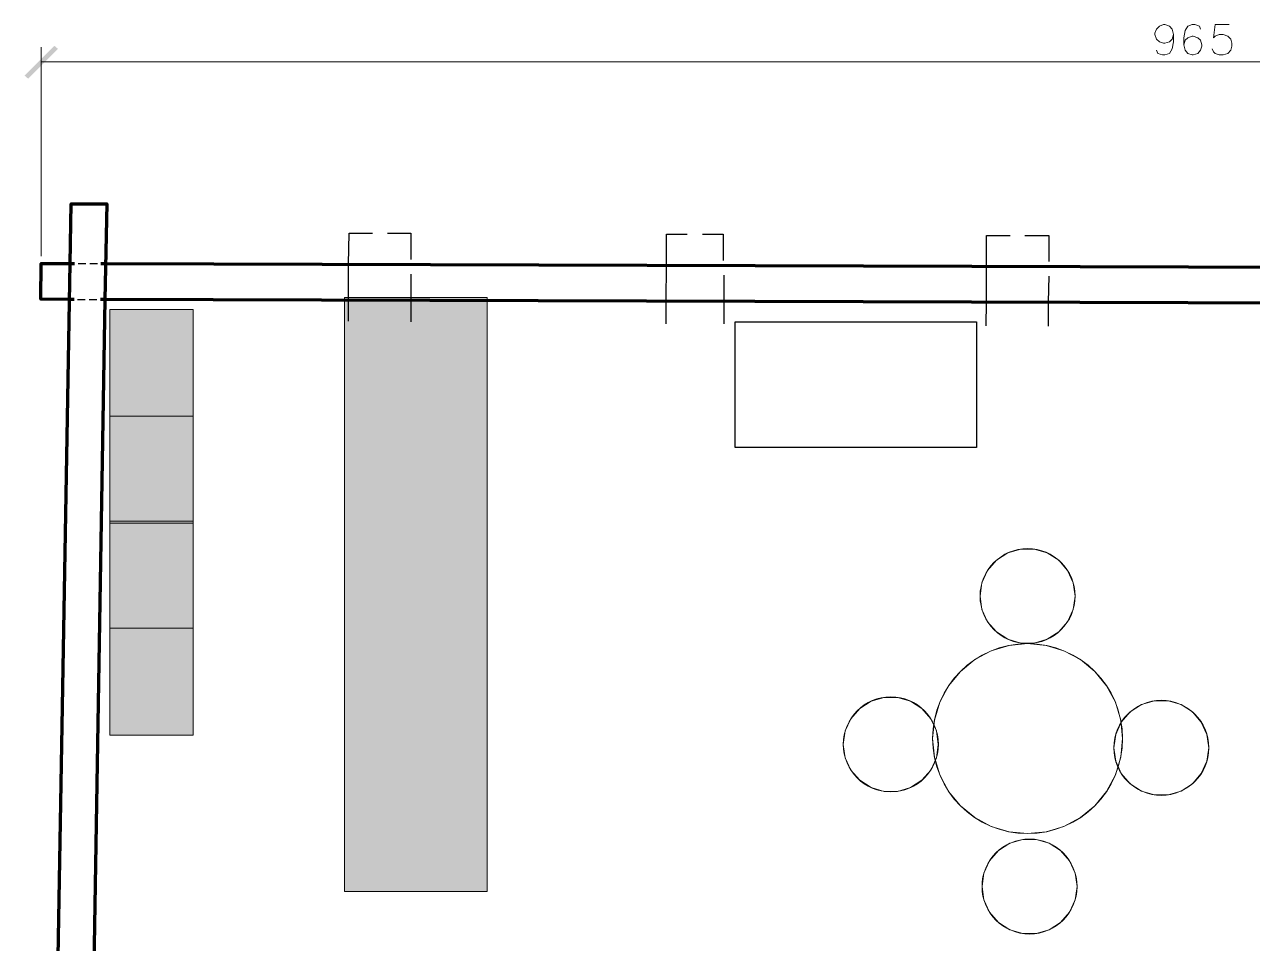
# Model space of a CAD drawing. Header units: millimetres. Extents: x 0 to 673989, y 0 to 383369.
# Drawn here: x 251641 to 256783, y 189628 to 193476 of the extents above; entities that cross this region are included whole.
import ezdxf

# ---------------------------------------------------------------- set-up
doc = ezdxf.new("R2010")
doc.units = ezdxf.units.MM
doc.header["$LTSCALE"] = 500
for name, color, linetype, lineweight in [('meble', 5, 'Continuous', 80), ('przekrój', 140, 'Continuous', 80), ('tabelka', 3, 'Continuous', 15)]:
    doc.layers.add(name, color=color, linetype=linetype, lineweight=lineweight)
doc.layers.add('niewidoczne', color=6, linetype='Continuous')
doc.layers.add('PDF _wymiary', color=7, linetype='Continuous')
doc.layers.add('wymiary', color=252, linetype='Continuous', true_color=0x696969)

msp = doc.modelspace()

# ---------------------------------------------------------------- linework, layer by layer
at = {"layer": 'meble', "lineweight": 9}
for points in [[(252981.7, 192333), (252981.7, 189846.3), (253578.5, 189846.3), (253578.5, 192333)], [(252347, 191388.2), (252347, 192283.5), (251998.8, 192283.5), (251998.8, 191388.2)], [(252347, 190500.9), (252347, 191396.1), (251998.8, 191396.1), (251998.8, 190500.9)], [(256040.3, 191082.9), (256032.2, 191138.9), (256008.7, 191190.4), (255971.6, 191233.2), (255923.9, 191263.9), (255869.6, 191279.8), (255813, 191279.8), (255758.7, 191263.9), (255711, 191233.2), (255674, 191190.4), (255650.5, 191138.9), (255642.4, 191082.9), (255650.5, 191026.8), (255674, 190975.3), (255711, 190932.5), (255758.7, 190901.9), (255813, 190886), (255869.6, 190886), (255923.9, 190901.9), (255971.6, 190932.5), (256008.7, 190975.3), (256032.2, 191026.8)], [(256239.2, 190486.1), (256231.5, 190563.7), (256208.9, 190638.4), (256172.1, 190707.1), (256122.7, 190767.4), (256062.4, 190816.9), (255993.6, 190853.6), (255918.9, 190876.3), (255841.3, 190883.9), (255763.7, 190876.3), (255689, 190853.6), (255620.3, 190816.9), (255560, 190767.4), (255510.5, 190707.1), (255473.7, 190638.4), (255451.1, 190563.7), (255443.5, 190486.1), (255451.1, 190408.5), (255473.7, 190333.8), (255510.5, 190265), (255560, 190204.7), (255620.3, 190155.3), (255689, 190118.5), (255763.7, 190095.8), (255841.3, 190088.2), (255918.9, 190095.8), (255993.6, 190118.5), (256062.4, 190155.3), (256122.7, 190204.7), (256172.1, 190265), (256208.9, 190333.8), (256231.5, 190408.5)], [(255467.6, 190461.9), (255459.6, 190517.9), (255436, 190569.4), (255398.9, 190612.2), (255351.3, 190642.8), (255297, 190658.8), (255240.3, 190658.8), (255186, 190642.8), (255138.4, 190612.2), (255101.3, 190569.4), (255077.8, 190517.9), (255069.8, 190461.9), (255077.8, 190405.8), (255101.3, 190354.3), (255138.4, 190311.5), (255186, 190280.9), (255240.3, 190264.9), (255297, 190264.9), (255351.3, 190280.9), (255398.9, 190311.5), (255436, 190354.3), (255459.6, 190405.8)], [(256600.2, 190447.4), (256592.2, 190503.4), (256568.6, 190554.9), (256531.5, 190597.7), (256483.9, 190628.3), (256429.6, 190644.3), (256372.9, 190644.3), (256318.6, 190628.3), (256271, 190597.7), (256233.9, 190554.9), (256210.4, 190503.4), (256202.4, 190447.4), (256210.4, 190391.3), (256233.9, 190339.8), (256271, 190297), (256318.6, 190266.4), (256372.9, 190250.4), (256429.6, 190250.4), (256483.9, 190266.4), (256531.5, 190297), (256568.6, 190339.8), (256592.2, 190391.3)], [(256048.4, 189866.5), (256040.4, 189922.6), (256016.8, 189974.1), (255979.8, 190016.9), (255932.1, 190047.5), (255877.8, 190063.5), (255821.2, 190063.5), (255766.8, 190047.5), (255719.2, 190016.9), (255682.1, 189974.1), (255658.6, 189922.6), (255650.6, 189866.5), (255658.6, 189810.5), (255682.1, 189759), (255719.2, 189716.2), (255766.8, 189685.6), (255821.2, 189669.6), (255877.8, 189669.6), (255932.1, 189685.6), (255979.8, 189716.2), (256016.8, 189759), (256040.4, 189810.5)]]:
    msp.add_lwpolyline(points, close=True, dxfattribs=at)
at = {"layer": 'meble', "lineweight": 30}
msp.add_lwpolyline([(254617.5, 192231.7), (255627.2, 192231.7), (255627.2, 191704.6), (254617.5, 191704.6)], close=True, dxfattribs=at)
at = {"layer": 'meble', "lineweight": 9}
for points in [[(252347, 191835.8), (251998.8, 191835.8)], [(252347, 190948.5), (251998.8, 190948.5)]]:
    msp.add_lwpolyline(points, dxfattribs=at)
at = {"layer": 'meble', "lineweight": 0}
for centre, radius in [((255841.3, 191082.9), 198.9), ((255841.3, 190486.1), 397.9), ((255268.7, 190461.9), 199), ((256401.3, 190447.4), 199), ((255849.5, 189866.5), 198.9)]:
    msp.add_circle(centre, radius, dxfattribs=at)
at = {"layer": 'meble', "color": 7, "lineweight": 0, "true_color": 0xffffff, "transparency": 33554559}
for points in [[(252981.7, 192333), (252981.7, 189846.3), (253578.5, 192333), (253578.5, 189846.3)], [(252347, 191388.2), (252347, 192283.5), (251998.8, 191388.2), (251998.8, 192283.5)], [(252347, 190500.9), (252347, 191396.1), (251998.8, 190500.9), (251998.8, 191396.1)]]:
    msp.add_solid(points, dxfattribs=at)
at = {"layer": 'niewidoczne', "lineweight": 25}
for points in [[(252998.2, 192233.8), (252998.2, 192322.7), (253097.7, 192322.7), (252998.2, 192322.7), (252998.2, 192473), (253000.3, 192602.1), (253097.7, 192602.1)], [(253161.2, 192602.1), (253258.6, 192602.1), (253258.6, 192492)], [(254327.5, 192223.2), (254327.5, 192318.5), (254416.4, 192318.5), (254327.5, 192318.5), (254329.6, 192468.8), (254329.6, 192597.9), (254416.4, 192597.9)], [(254479.9, 192597.9), (254566.7, 192597.9), (254566.7, 192487.8)], [(255667.4, 192214.7), (255669.5, 192314.2), (255766.9, 192314.2), (255669.5, 192314.2), (255669.5, 192464.5), (255669.5, 192593.6), (255769, 192593.6)], [(255830.4, 192593.6), (255929.9, 192593.6), (255929.9, 192483.6)], [(253258.6, 192430.7), (253258.6, 192320.6), (253159.1, 192320.6), (253258.6, 192320.6), (253258.6, 192231.7)], [(254568.8, 192426.4), (254568.8, 192316.4), (254479.9, 192318.5), (254568.8, 192316.4), (254568.8, 192223.2)], [(255929.9, 192422.2), (255927.8, 192314.2), (255830.4, 192314.2), (255927.8, 192314.2), (255927.8, 192212.6)]]:
    msp.add_lwpolyline(points, dxfattribs=at)
at = {"layer": 'niewidoczne', "lineweight": 30}
for points in [[(251865.8, 192475.1), (251897.5, 192475.1)], [(251914.5, 192475.1), (251946.2, 192475.1)], [(251863.7, 192324.8), (251895.4, 192324.8)], [(251912.3, 192324.8), (251944.1, 192324.8)]]:
    msp.add_lwpolyline(points, dxfattribs=at)
at = {"layer": 'PDF _wymiary', "lineweight": 18}
msp.add_lwpolyline([(252009.7, 192324.8), (252450, 192324.8)], dxfattribs=at)
at = {"layer": 'przekrój'}
for points in [[(251848.8, 192324.8), (251827.7, 192324.8), (251709.1, 192326.9), (251711.2, 192475.1), (251831.9, 192475.1), (251836.1, 192724.9), (251986.4, 192724.9), (251978, 192324.8), (251958.9, 192324.8)], [(260931.7, 184909.9), (260912.7, 184909.9), (258635.1, 184935.3), (258575.8, 185085.6), (260914.8, 185060.2), (261048.1, 192297.3), (251978, 192324.8), (251918.7, 188775.1), (251770.5, 188925.4), (251831.9, 192475.1), (251851, 192475.1)], [(251961, 192475.1), (251980.1, 192475.1), (261050.3, 192447.6), (261071.4, 192447.6)]]:
    msp.add_lwpolyline(points, dxfattribs=at)
at = {"layer": 'tabelka', "lineweight": 25, "transparency": 33554559}
for points in [[(251766.3, 193387.4), (251656.2, 193249.8), (251641.4, 193262.5)], [(251781.1, 193374.7), (251766.3, 193387.4), (251656.2, 193249.8)]]:
    msp.add_solid(points, dxfattribs=at)
at = {"layer": 'wymiary', "lineweight": 18}
for points in [[(256452.7, 193434), (256446.4, 193414.9), (256435.8, 193404.3), (256416.7, 193398), (256410.4, 193398), (256393.4, 193404.3), (256380.7, 193414.9), (256374.4, 193434), (256374.4, 193440.3), (256380.7, 193457.3), (256393.4, 193470), (256410.4, 193476.3), (256416.7, 193476.3), (256435.8, 193470), (256446.4, 193457.3), (256452.7, 193434), (256452.7, 193404.3), (256446.4, 193374.7), (256435.8, 193355.7), (256416.7, 193349.3), (256406.2, 193349.3), (256387.1, 193355.7), (256380.7, 193368.4)], [(256564.9, 193457.3), (256560.7, 193470), (256541.6, 193476.3), (256531, 193476.3), (256512, 193470), (256501.4, 193450.9), (256495.1, 193421.3), (256495.1, 193391.6), (256501.4, 193368.4), (256512, 193355.7), (256531, 193349.3), (256535.3, 193349.3), (256554.3, 193355.7), (256564.9, 193368.4), (256571.3, 193385.3), (256571.3, 193391.6), (256564.9, 193410.7), (256554.3, 193421.3), (256535.3, 193427.6), (256531, 193427.6), (256512, 193421.3), (256501.4, 193410.7), (256495.1, 193391.6)], [(256685.6, 193476.3), (256626.3, 193476.3), (256619.9, 193421.3), (256626.3, 193427.6), (256643.2, 193434), (256660.2, 193434), (256679.2, 193427.6), (256691.9, 193414.9), (256696.1, 193398), (256696.1, 193385.3), (256691.9, 193368.4), (256679.2, 193355.7), (256660.2, 193349.3), (256643.2, 193349.3), (256626.3, 193355.7), (256619.9, 193362), (256613.6, 193374.7)], [(251711.2, 193381.1), (251711.2, 192506.9), (251711.2, 192940.8)], [(251711.2, 193319.7), (261361.4, 193319.7)]]:
    msp.add_lwpolyline(points, dxfattribs=at)

doc.saveas('drawing.dxf')
